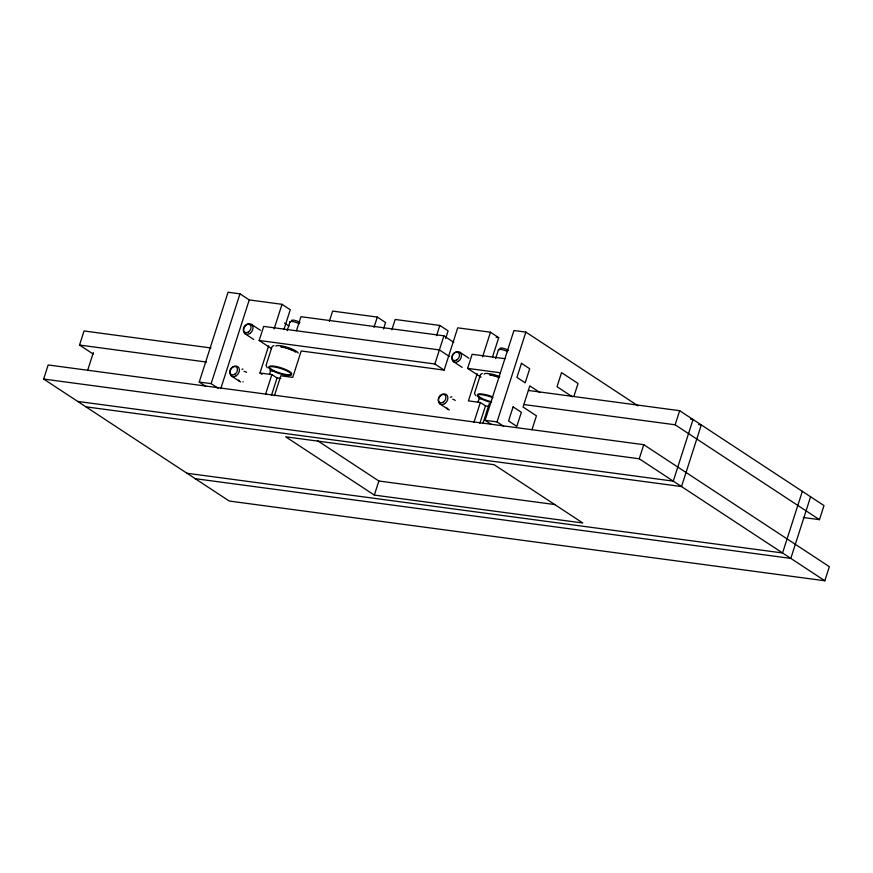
<?xml version="1.0" encoding="UTF-8"?>
<svg xmlns="http://www.w3.org/2000/svg" width="873" height="873" viewBox="0 0 873 873"><rect width="100%" height="100%" fill="white"/><g stroke="black" fill="none" stroke-linecap="round" stroke-linejoin="round"><path stroke-width="1.31" d="M43.65 379.046L48.168 364.958L643.761 444.684L829.35 566.675L824.832 580.763L229.239 501.037L43.65 379.046L639.243 458.772L824.832 580.763M93.171 354.023L79.53 345.053L84.059 330.965L211.015 347.967M87.573 370.599L93.335 352.616M205.864 386.401L199.23 382.047L228.06 292.237L239.977 293.841L249.252 299.93L282.012 304.317L290.262 309.74L284.02 329.176M218.359 388.387L211.146 383.64L239.977 293.841M220.804 388.561L249.252 299.93M271.536 348.611L259.172 340.481L263.69 326.393L439.392 349.909L449.246 356.391M262.031 374.353L259.968 372.989L268.698 345.784M274.111 328.935L282.012 304.317M269.462 374.528L271.121 369.344M265.49 394.476L271.874 374.593L259.968 372.989M287.152 330.703L290.032 321.744M271.448 395.382L277.036 377.976L271.874 374.593M274.428 395.676L280.811 375.783L292.728 377.376L301.207 350.968L444.15 370.097L457.714 327.833L490.473 332.22L498.723 337.644L492.481 357.079M296.449 330.78L300.967 316.692L443.91 335.821L453.774 342.303M329.35 321.34L332.635 311.094L377.311 317.074L385.56 322.497L383.498 328.903M374.015 327.32L377.311 317.074M391.89 329.71L395.174 319.463L439.85 325.443L448.1 330.867L445.623 338.549M374.342 495.089L285.678 436.806L494.129 464.709L582.804 522.992L374.342 495.089L378.871 481.001L317.477 440.658M436.555 335.69L439.85 325.443M444.15 370.097L434.863 363.997L443.91 335.821M481.023 377.191L467.622 368.384L472.151 354.296L504.9 358.683M477.16 373.688L468.419 400.893L480.336 402.486L485.486 405.88L489.317 406.392M482.573 356.839L490.473 332.22M480.532 374.506L474.486 393.341L475.709 395.665M477.924 402.431L479.583 397.248M473.952 422.379L480.336 402.486M495.613 358.607L498.494 349.647M479.899 423.285L485.486 405.88M482.878 423.58L489.273 403.686M491.303 424.376L485.115 420.317L513.946 330.507L525.862 332.1L638.01 405.825M503.656 426.264L497.032 421.91L525.862 332.1M531.995 429.658L536.437 415.821L523.036 407.014L529.824 385.888L539.94 392.534M573.932 396.266L578.046 383.465L561.546 372.618L557.029 386.706L572.426 396.833M639.243 458.772L643.761 444.684M679.652 410.692L823.992 505.576L819.474 519.664L675.124 424.78L679.652 410.692L528.394 390.449M802.342 491.346L782.557 552.969L186.964 473.253M810.591 496.759L790.807 558.393L195.214 478.677M480.587 374.408L482.311 373.458M273.86 345.555L272.081 346.603L266.025 365.438L267.258 367.762M496.104 337.294L498.723 337.644M259.172 340.481L434.863 363.997M467.622 368.384L500.382 372.771M690.357 419.138L693.053 419.498L673.269 481.132L77.675 401.416M698.596 424.562L701.303 424.922L681.518 486.556L85.925 406.829M79.53 345.053L206.486 362.055M269.964 370.545L274.013 371.09M479.299 398.568L481.994 398.928M523.865 404.537L675.124 424.78M277.036 377.976L280.866 378.489M199.23 382.047L211.146 383.64M485.115 420.317L497.032 421.91M803.269 517.493L819.474 519.664M378.871 481.001L555.042 504.594M460.071 352.397L468.91 358.214M453.338 361.564L462.177 367.38M439.774 403.828L448.013 409.251M284.5 323.097L288.996 326.055M251.61 324.505L260.449 330.31M244.877 333.661L253.716 339.477M231.312 375.925L239.551 381.348M452.749 399.354A5.696 4.321 -56.7 0 1 455.226 400.543M449.366 409.895A5.696 4.321 -56.7 0 1 447.02 407.975M450.403 397.28A8.534 6.482 -56.7 0 1 451.93 396.811M243.96 371.451A5.696 4.321 -56.7 0 1 246.546 372.411M243.24 381.817A5.696 4.321 -56.7 0 1 242.89 381.916M240.61 381.905A5.696 4.321 -56.7 0 1 238.569 380.071M241.941 369.377A8.534 6.482 -56.7 0 1 242.967 369.028M291.975 320.969A4.551 1.015 17.8 0 1 294.19 320.26A4.551 1.015 17.8 0 1 299.876 322.486M290.262 322.399A5.696 1.266 17.8 0 1 292.488 321.537A5.696 1.266 17.8 0 1 299.123 323.697M281.401 346.81A8.534 1.91 17.8 0 1 291.604 349.724M275.803 346.079A11.862 2.652 17.8 0 1 287.359 347.312A11.862 2.652 17.8 0 1 298.195 353.074M280.844 346.876A11.862 2.652 17.8 0 1 295.914 352.256M500.709 349.091A4.551 1.015 17.8 0 1 502.51 348.141A4.551 1.015 17.8 0 1 508.468 350.499M498.854 350.433A5.696 1.266 17.8 0 1 500.786 349.418A5.696 1.266 17.8 0 1 507.584 351.601M490.299 374.746A8.534 1.91 17.8 0 1 497.981 376.743M484.144 374.135A11.862 2.652 17.8 0 1 499.749 376.612M489.295 374.779A11.862 2.652 17.8 0 1 499.411 377.671M491.63 401.82A11.862 2.652 17.8 0 1 477.531 394.749A11.862 2.652 17.8 0 1 492.427 396.735M491.401 402.518A11.862 2.652 17.8 0 1 477.324 395.36A11.862 2.652 17.8 0 1 492.961 397.739M521.454 363.321L516.936 377.409L525.186 382.832L529.704 368.744L521.454 363.321M513.095 406.873L508.566 420.961L516.816 426.384L521.345 412.296L513.095 406.873M443.331 402.126A4.551 3.459 -56.7 0 0 444.619 394.771A4.551 3.459 -56.7 0 0 438.355 398.797A4.551 3.459 -56.7 0 0 443.331 402.126M444.673 403.697A5.696 4.321 -56.7 0 0 446.289 394.509A5.696 4.321 -56.7 0 0 438.453 399.528A5.696 4.321 -56.7 0 0 444.673 403.697M234.87 374.222A4.551 3.459 -56.7 0 0 236.157 366.867A4.551 3.459 -56.7 0 0 229.894 370.894A4.551 3.459 -56.7 0 0 234.87 374.222M236.212 375.794A5.696 4.321 -56.7 0 0 237.827 366.605A5.696 4.321 -56.7 0 0 229.992 371.625A5.696 4.321 -56.7 0 0 236.212 375.794M249.787 333.541A5.696 4.321 -56.7 0 0 251.402 324.341A5.696 4.321 -56.7 0 0 243.556 329.372A5.696 4.321 -56.7 0 0 249.787 333.541M248.445 331.969A4.551 3.459 -56.7 0 0 249.733 324.614A4.551 3.459 -56.7 0 0 243.458 328.63A4.551 3.459 -56.7 0 0 248.445 331.969M273.696 370.589A11.862 2.652 17.8 0 0 291.637 374.091A11.862 2.652 17.8 0 0 275.824 366.453A11.862 2.652 17.8 0 0 273.696 370.589M273.467 371.287A11.862 2.652 17.8 0 0 291.407 374.801A11.862 2.652 17.8 0 0 275.595 367.162A11.862 2.652 17.8 0 0 273.467 371.287M458.238 361.444A5.696 4.321 -56.7 0 0 459.853 352.245A5.696 4.321 -56.7 0 0 452.018 357.275A5.696 4.321 -56.7 0 0 458.238 361.444M456.895 359.872A4.551 3.459 -56.7 0 0 458.183 352.506A4.551 3.459 -56.7 0 0 451.919 356.533A4.551 3.459 -56.7 0 0 456.895 359.872"/></g></svg>
